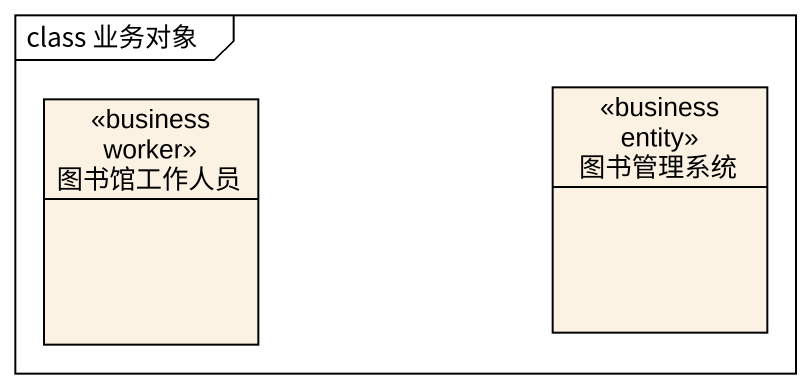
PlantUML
@startuml
mainframe class 业务对象
hide circle
hide empty members
class 图书馆工作人员 <<business worker>>
class 图书管理系统 <<business entity>>
@enduml
